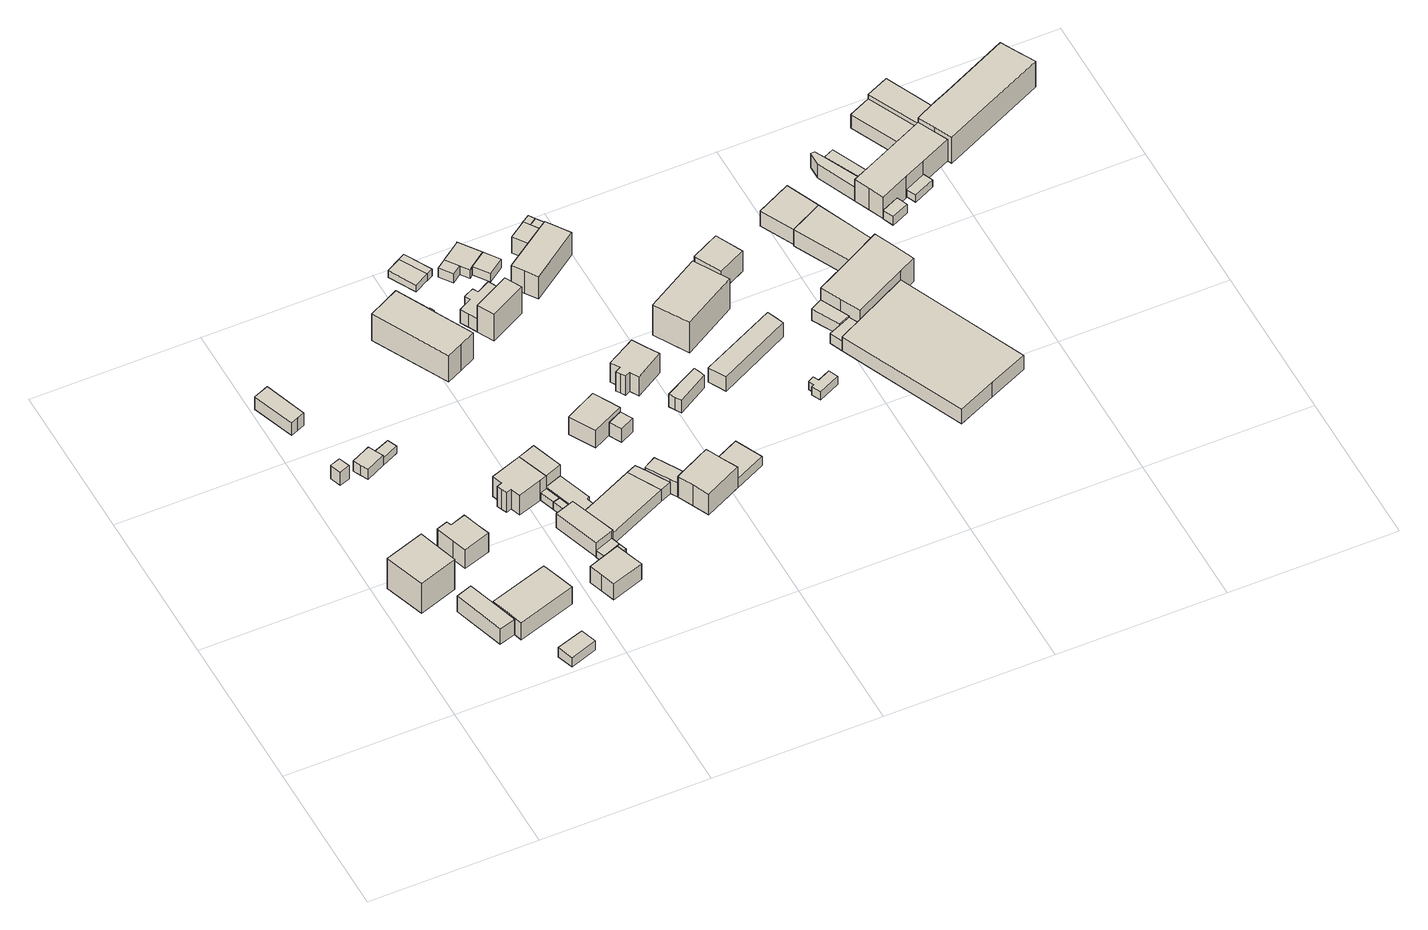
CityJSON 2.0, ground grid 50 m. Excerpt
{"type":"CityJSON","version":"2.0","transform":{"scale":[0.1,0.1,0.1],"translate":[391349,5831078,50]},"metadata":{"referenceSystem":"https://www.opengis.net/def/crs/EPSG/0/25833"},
"CityObjects":{
"building1":{"type":"Building","attributes":{"Gemeindeschluessel":"11000003","BezugspunktDach":"2200","function":"31001_1010","measuredHeight":13.01,"storeysAboveGround":2},"address":[{"country":"Germany","locality":"Berlin","thoroughfareNumber":"42","thoroughfareName":"Hauptstraße"}],"geometry":[{"type":"Solid","lod":"1","boundaries":[[[[0,1,2,3,4]],[[5,6,7,8,9]],[[5,9,4,3]],[[6,5,3,2]],[[7,6,2,1]],[[8,7,1,0]],[[9,8,0,4]]]]}]},
"building2":{"type":"Building","attributes":{"Gemeindeschluessel":"11000003","BezugspunktDach":"2200","function":"31001_2000","measuredHeight":6.68,"storeysAboveGround":2},"address":[{"country":"Germany","locality":"Berlin","thoroughfareNumber":"42 (2)","thoroughfareName":"Hauptstraße"}],"geometry":[{"type":"Solid","lod":"1","boundaries":[[[[10,11,12,13,14]],[[15,16,17,18,19]],[[15,19,14,13]],[[16,15,13,12]],[[17,16,12,11]],[[18,17,11,10]],[[19,18,10,14]]]]}]},
"building3":{"type":"Building","attributes":{"Gemeindeschluessel":"11000003","BezugspunktDach":"2200","function":"51009_1610","measuredHeight":5.37,"storeysAboveGround":0},"address":[{"country":"Germany","locality":"Berlin"}],"geometry":[{"type":"Solid","lod":"1","boundaries":[[[[20,21,22,23]],[[24,25,26,27]],[[24,27,23,22]],[[25,24,22,21]],[[26,25,21,20]],[[27,26,20,23]]]]}]},
"building4":{"type":"Building","attributes":{"Gemeindeschluessel":"11000003","BezugspunktDach":"2200","function":"31001_2000","measuredHeight":3.49,"storeysAboveGround":1},"address":[{"country":"Germany","locality":"Berlin","thoroughfareNumber":"44 (2)","thoroughfareName":"Hauptstraße"}],"geometry":[{"type":"Solid","lod":"1","boundaries":[[[[28,29,30,31]],[[32,33,34,35]],[[32,35,31,30]],[[33,32,30,29]],[[34,33,29,28]],[[35,34,28,31]]]]}]},
"building5":{"type":"Building","attributes":{"Gemeindeschluessel":"11000003","BezugspunktDach":"2200","function":"31001_2000","measuredHeight":5.67,"storeysAboveGround":1},"address":[{"country":"Germany","locality":"Berlin","thoroughfareNumber":"43 (5)","thoroughfareName":"Hauptstraße"}],"geometry":[{"type":"Solid","lod":"1","boundaries":[[[[36,37,38,39,40,41]],[[42,43,44,45,46,47]],[[42,47,41,40]],[[43,42,40,39]],[[44,43,39,38]],[[45,44,38,37]],[[46,45,37,36]],[[47,46,36,41]]]]}]},
"building6":{"type":"Building","attributes":{"Gemeindeschluessel":"11000003","BezugspunktDach":"2200","function":"31001_2000","measuredHeight":8.46,"storeysAboveGround":1},"address":[{"country":"Germany","locality":"Berlin","thoroughfareNumber":"44 (1)","thoroughfareName":"Hauptstraße"}],"geometry":[{"type":"Solid","lod":"1","boundaries":[[[[48,49,50,51,52,53]],[[54,55,56,57,58,16]],[[54,16,53,52]],[[55,54,52,51]],[[56,55,51,50]],[[57,56,50,49]],[[58,57,49,48]],[[16,58,48,53]]]]}]},
"building7":{"type":"Building","attributes":{"Gemeindeschluessel":"11000003","BezugspunktDach":"2200","function":"31001_1010","measuredHeight":10.46,"storeysAboveGround":2},"address":[{"country":"Germany","locality":"Berlin","thoroughfareNumber":"44","thoroughfareName":"Hauptstraße"}],"geometry":[{"type":"Solid","lod":"1","boundaries":[[[[59,60,61,62,63,64,65,66]],[[67,68,69,70,71,72,73,74]],[[67,74,66,65]],[[68,67,65,64]],[[69,68,64,63]],[[70,69,63,62]],[[71,70,62,61]],[[72,71,61,60]],[[73,72,60,59]],[[74,73,59,66]]]]}]},
"building8":{"type":"Building","attributes":{"Gemeindeschluessel":"11000003","BezugspunktDach":"2200","function":"31001_2000","measuredHeight":4.94,"storeysAboveGround":1},"address":[{"country":"Germany","locality":"Berlin","thoroughfareNumber":"43","thoroughfareName":"Hauptstraße"}],"geometry":[{"type":"Solid","lod":"1","boundaries":[[[[75,76,77,78,79,80,81,82]],[[83,84,85,86,87,88,89,90]],[[83,90,82,81]],[[84,83,81,80]],[[85,84,80,79]],[[86,85,79,78]],[[87,86,78,77]],[[88,87,77,76]],[[89,88,76,75]],[[90,89,75,82]]]]}]},
"building9":{"type":"Building","attributes":{"Gemeindeschluessel":"11000003","BezugspunktDach":"2200","function":"31001_2463","measuredHeight":2.65,"storeysAboveGround":1},"address":[{"country":"Germany","locality":"Berlin","thoroughfareNumber":"45","thoroughfareName":"Hauptstraße"}],"geometry":[{"type":"Solid","lod":"1","boundaries":[[[[91,92,93,94]],[[95,96,87,85]],[[95,85,94,93]],[[96,95,93,92]],[[87,96,92,91]],[[85,87,91,94]]]]}]},
"building10":{"type":"Building","attributes":{"Gemeindeschluessel":"11000003","BezugspunktDach":"2200","function":"31001_1010","measuredHeight":7.63,"storeysAboveGround":1},"address":[{"country":"Germany","locality":"Berlin","thoroughfareNumber":"46A","thoroughfareName":"Hauptstraße"}],"geometry":[{"type":"Solid","lod":"1","boundaries":[[[[97,98,99,100,101,102]],[[103,104,105,106,107,108]],[[103,108,102,101]],[[104,103,101,100]],[[105,104,100,99]],[[106,105,99,98]],[[107,106,98,97]],[[108,107,97,102]]]]}]},
"building11":{"type":"Building","attributes":{"Gemeindeschluessel":"11000003","BezugspunktDach":"2200","function":"31001_1010","measuredHeight":9.44,"storeysAboveGround":2},"address":[{"country":"Germany","locality":"Berlin","thoroughfareNumber":"46","thoroughfareName":"Hauptstraße"}],"geometry":[{"type":"Solid","lod":"1","boundaries":[[[[109,110,111,112,113,114,115,116,117,118,119]],[[120,121,122,123,124,125,126,127,128,129,130]],[[120,130,119,118]],[[121,120,118,117]],[[122,121,117,116]],[[123,122,116,115]],[[124,123,115,114]],[[125,124,114,113]],[[126,125,113,112]],[[127,126,112,111]],[[128,127,111,110]],[[129,128,110,109]],[[130,129,109,119]]]]}]},
"building12":{"type":"Building","attributes":{"Gemeindeschluessel":"11000003","BezugspunktDach":"2200","function":"31001_2000","measuredHeight":5.45,"storeysAboveGround":2},"address":[{"country":"Germany","locality":"Berlin","thoroughfareNumber":"46 (2)","thoroughfareName":"Hauptstraße"}],"geometry":[{"type":"Solid","lod":"1","boundaries":[[[[131,132,133,134,135,136,137]],[[138,139,140,141,142,143,144]],[[138,144,137,136]],[[139,138,136,135]],[[140,139,135,134]],[[141,140,134,133]],[[142,141,133,132]],[[143,142,132,131]],[[144,143,131,137]]]]}]},
"building13":{"type":"Building","attributes":{"Gemeindeschluessel":"11000003","BezugspunktDach":"2200","function":"31001_2463","measuredHeight":2.75,"storeysAboveGround":1},"address":[{"country":"Germany","locality":"Berlin","thoroughfareNumber":"46A (1)","thoroughfareName":"Hauptstraße"}],"geometry":[{"type":"Solid","lod":"1","boundaries":[[[[145,146,147,148]],[[149,150,151,152]],[[149,152,148,147]],[[150,149,147,146]],[[151,150,146,145]],[[152,151,145,148]]]]}]},
"building14":{"type":"Building","attributes":{"Gemeindeschluessel":"11000003","BezugspunktDach":"2200","function":"51009_1610","measuredHeight":2.72,"storeysAboveGround":0},"address":[{"country":"Germany","locality":"Berlin"}],"geometry":[{"type":"Solid","lod":"1","boundaries":[[[[153,154,155,146,145]],[[150,156,103,157,151]],[[150,151,145,146]],[[156,150,146,155]],[[103,156,155,154]],[[157,103,154,153]],[[151,157,153,145]]]]}]},
"building15":{"type":"Building","attributes":{"Gemeindeschluessel":"11000003","BezugspunktDach":"2200","function":"51009_1610","measuredHeight":2.8,"storeysAboveGround":0},"address":[{"country":"Germany","locality":"Berlin"}],"geometry":[{"type":"Solid","lod":"1","boundaries":[[[[158,159,160,161]],[[162,163,164,165]],[[162,165,161,160]],[[163,162,160,159]],[[164,163,159,158]],[[165,164,158,161]]]]}]},
"building16":{"type":"Building","attributes":{"Gemeindeschluessel":"11000003","BezugspunktDach":"2200","function":"31001_2000","measuredHeight":3.36,"storeysAboveGround":1},"address":[{"country":"Germany","locality":"Berlin","thoroughfareNumber":"46 (1)","thoroughfareName":"Hauptstraße"}],"geometry":[{"type":"Solid","lod":"1","boundaries":[[[[166,167,159,158]],[[163,168,169,164]],[[163,164,158,159]],[[168,163,159,167]],[[169,168,167,166]],[[164,169,166,158]]]]}]},
"building17":{"type":"Building","attributes":{"Gemeindeschluessel":"11000003","function":"31001_2000"},"address":[{"country":"Germany","locality":"Berlin","thoroughfareNumber":"48A","thoroughfareName":"Hauptstraße"}],"children":["building17-1","building17-2"]},
"building17-1":{"type":"BuildingPart","attributes":{"BezugspunktDach":"2200","measuredHeight":3.53,"storeysAboveGround":1},"parents":["building17"],"geometry":[{"type":"Solid","lod":"1","boundaries":[[[[170,171,172,173,174,175,176,177]],[[178,179,180,181,140,139,182,124]],[[179,178,176,175]],[[180,179,175,174]],[[181,180,174,173]],[[140,181,173,172]],[[139,140,172,171]],[[182,139,171,170]],[[124,182,170,177]],[[124,177,176,178]]]]}]},
"building17-2":{"type":"BuildingPart","attributes":{"BezugspunktDach":"2200","measuredHeight":9.54,"storeysAboveGround":1},"parents":["building17"],"geometry":[{"type":"MultiSurface","lod":"1","boundaries":[[[114,183,184,185,116]],[[186,187,188,189,190]],[[186,190,116,185]],[[187,186,185,184]],[[188,187,184,183]],[[177,176,178,124,189,188,183,114]],[[190,189,114,116]],[[124,178,176,177]]]}]},
"building18":{"type":"Building","attributes":{"Gemeindeschluessel":"11000003","BezugspunktDach":"2200","function":"31001_2000","measuredHeight":4.37,"storeysAboveGround":1},"address":[{"country":"Germany","locality":"Berlin","thoroughfareNumber":"48A (1)","thoroughfareName":"Hauptstraße"}],"geometry":[{"type":"Solid","lod":"1","boundaries":[[[[191,192,193,194,195]],[[196,197,198,199,200]],[[196,200,195,194]],[[197,196,194,193]],[[198,197,193,192]],[[199,198,192,191]],[[200,199,191,195]]]]}]},
"building19":{"type":"Building","attributes":{"Gemeindeschluessel":"11000003","function":"31001_1010"},"address":[{"country":"Germany","locality":"Berlin","thoroughfareNumber":"47","thoroughfareName":"Hauptstraße"}],"children":["building19-1","building19-2"]},
"building19-1":{"type":"BuildingPart","attributes":{"BezugspunktDach":"2200","measuredHeight":10.48,"storeysAboveGround":2},"parents":["building19"],"geometry":[{"type":"MultiSurface","lod":"1","boundaries":[[[201,202,203,204,205,206,207,208,209]],[[210,211,212,213,214,215,216,217,218]],[[210,218,209,208]],[[211,210,208,207]],[[212,211,207,206]],[[213,212,206,205]],[[219,220,221,222,214,213,205,204]],[[215,214,204,203],[223,224,219,222]],[[216,215,203,202]],[[217,216,202,201]],[[218,217,201,209]],[[222,221,220,219]],[[219,224,223,222]]]}]},
"building19-2":{"type":"BuildingPart","attributes":{"BezugspunktDach":"2200","measuredHeight":8.98,"storeysAboveGround":2},"parents":["building19"],"geometry":[{"type":"MultiSurface","lod":"1","boundaries":[[[224,225,226,220]],[[227,228,223,221]],[[227,221,220,226]],[[228,227,226,225]],[[223,228,225,224]],[[221,222,219,220]],[[223,224,219,222]]]}]},
"building20":{"type":"Building","attributes":{"Gemeindeschluessel":"11000003","BezugspunktDach":"2200","function":"31001_2000","measuredHeight":4.34,"storeysAboveGround":1},"address":[{"country":"Germany","locality":"Berlin","thoroughfareNumber":"48A (2)","thoroughfareName":"Hauptstraße"}],"geometry":[{"type":"Solid","lod":"1","boundaries":[[[[192,229,230,231,193]],[[232,233,234,198,197]],[[232,197,193,231]],[[233,232,231,230]],[[234,233,230,229]],[[198,234,229,192]],[[197,198,192,193]]]]}]},
"building21":{"type":"Building","attributes":{"Gemeindeschluessel":"11000003","BezugspunktDach":"2200","function":"31001_2000","measuredHeight":5.36,"storeysAboveGround":2},"address":[{"country":"Germany","locality":"Berlin","thoroughfareNumber":"48B (2)","thoroughfareName":"Hauptstraße"}],"geometry":[{"type":"Solid","lod":"1","boundaries":[[[[235,236,237,238,239]],[[240,241,242,243,244]],[[240,244,239,238]],[[241,240,238,237]],[[242,241,237,236]],[[243,242,236,235]],[[244,243,235,239]]]]}]},
"building22":{"type":"Building","attributes":{"Gemeindeschluessel":"11000003","function":"31001_1010"},"address":[{"country":"Germany","locality":"Berlin","thoroughfareNumber":"48","thoroughfareName":"Hauptstraße"}],"children":["building22-1","building22-2"]},
"building22-1":{"type":"BuildingPart","attributes":{"BezugspunktDach":"2200","measuredHeight":8.38,"storeysAboveGround":2},"parents":["building22"],"geometry":[{"type":"Solid","lod":"1","boundaries":[[[[245,246,247,248,249]],[[250,251,252,253,254]],[[250,254,249,248]],[[251,250,248,247]],[[252,251,247,246]],[[253,252,246,245],[255,256,257,252]],[[254,253,245,249]],[[256,255,252,257]]]]}]},
"building22-2":{"type":"BuildingPart","attributes":{"BezugspunktDach":"2200","measuredHeight":5.16,"storeysAboveGround":2},"parents":["building22"],"geometry":[{"type":"Solid","lod":"1","boundaries":[[[[258,259,257,256]],[[252,260,261,255]],[[260,252,257,259]],[[261,260,259,258]],[[255,261,258,256]],[[255,256,257,252]]]]}]},
"building23":{"type":"Building","attributes":{"Gemeindeschluessel":"11000003","BezugspunktDach":"2200","function":"51009_1611","measuredHeight":2.68,"storeysAboveGround":0},"address":[{"country":"Germany","locality":"Berlin"}],"geometry":[{"type":"Solid","lod":"1","boundaries":[[[[262,263,264,265]],[[266,267,268,269]],[[266,269,265,264]],[[267,266,264,263]],[[268,267,263,262]],[[269,268,262,265]]]]}]},
"building24":{"type":"Building","attributes":{"Gemeindeschluessel":"11000003","BezugspunktDach":"2200","function":"31001_2723","measuredHeight":2.7,"storeysAboveGround":1},"address":[{"country":"Germany","locality":"Berlin","thoroughfareNumber":"47E (2)","thoroughfareName":"Hauptstraße"}],"geometry":[{"type":"Solid","lod":"1","boundaries":[[[[263,270,271,264]],[[272,273,274,275]],[[272,275,264,271]],[[273,272,271,270]],[[274,273,270,263]],[[275,274,263,264]]]]}]},
"building25":{"type":"Building","attributes":{"Gemeindeschluessel":"11000003","BezugspunktDach":"2200","function":"31001_2000","measuredHeight":9.4,"storeysAboveGround":1},"address":[{"country":"Germany","locality":"Berlin","thoroughfareNumber":"48B","thoroughfareName":"Hauptstraße"}],"geometry":[{"type":"Solid","lod":"1","boundaries":[[[[276,277,278,279,280,281,282,283]],[[241,284,285,286,287,288,289,242]],[[241,242,283,282]],[[284,241,282,281]],[[285,284,281,280]],[[286,285,280,279]],[[287,286,279,278]],[[288,287,278,277]],[[289,288,277,276]],[[242,289,276,283]]]]}]},
"building26":{"type":"Building","attributes":{"Gemeindeschluessel":"11000003","BezugspunktDach":"2200","function":"31001_1010","measuredHeight":8.88,"storeysAboveGround":1},"address":[{"country":"Germany","locality":"Berlin","thoroughfareNumber":"47G","thoroughfareName":"Hauptstraße"}],"geometry":[{"type":"Solid","lod":"1","boundaries":[[[[290,291,292,293,294,295,296,297,298,299]],[[300,301,302,303,304,305,306,307,308,309]],[[300,309,299,298]],[[301,300,298,297]],[[302,301,297,296]],[[303,302,296,295]],[[304,303,295,294]],[[305,304,294,293]],[[306,305,293,292]],[[307,306,292,291]],[[308,307,291,290]],[[309,308,290,299]]]]}]},
"building27":{"type":"Building","attributes":{"Gemeindeschluessel":"11000003","BezugspunktDach":"2200","function":"31001_1010","measuredHeight":11.14,"storeysAboveGround":1},"address":[{"country":"Germany","locality":"Berlin","thoroughfareNumber":"47H","thoroughfareName":"Hauptstraße"}],"geometry":[{"type":"Solid","lod":"1","boundaries":[[[[310,311,312,313]],[[314,315,316,317]],[[314,317,313,312]],[[315,314,312,311]],[[316,315,311,310]],[[317,316,310,313]]]]}]},
"building28":{"type":"Building","attributes":{"Gemeindeschluessel":"11000003","BezugspunktDach":"2200","function":"31001_2723","measuredHeight":3.37,"storeysAboveGround":1},"address":[{"country":"Germany","locality":"Berlin","thoroughfareNumber":"47G (1)","thoroughfareName":"Hauptstraße"}],"geometry":[{"type":"Solid","lod":"1","boundaries":[[[[318,319,320,321]],[[322,323,324,325]],[[322,325,321,320]],[[323,322,320,319]],[[324,323,319,318]],[[325,324,318,321]]]]}]},
"building29":{"type":"Building","attributes":{"Gemeindeschluessel":"11000003","BezugspunktDach":"2200","function":"31001_1010","measuredHeight":3.3,"storeysAboveGround":1},"address":[{"country":"Germany","locality":"Berlin","thoroughfareNumber":"49 (3)","thoroughfareName":"Hauptstraße"}],"geometry":[{"type":"Solid","lod":"1","boundaries":[[[[319,326,327,328,329,330,331,320]],[[332,333,334,335,336,337,338,339]],[[332,339,320,331]],[[333,332,331,330]],[[334,333,330,329]],[[335,334,329,328]],[[336,335,328,327]],[[337,336,327,326]],[[338,337,326,319]],[[339,338,319,320]]]]}]},
"building30":{"type":"Building","attributes":{"Gemeindeschluessel":"11000003","BezugspunktDach":"2200","function":"31001_1010","measuredHeight":3.42,"storeysAboveGround":1},"address":[{"country":"Germany","locality":"Berlin","thoroughfareNumber":"48B (1)","thoroughfareName":"Hauptstraße"}],"geometry":[{"type":"Solid","lod":"1","boundaries":[[[[340,341,342,343,344]],[[345,346,347,348,349]],[[345,349,344,343]],[[346,345,343,342]],[[347,346,342,341]],[[348,347,341,340]],[[349,348,340,344]]]]}]},
"building31":{"type":"Building","attributes":{"Gemeindeschluessel":"11000003","BezugspunktDach":"2200","function":"31001_2463","measuredHeight":3.26,"storeysAboveGround":1},"address":[{"country":"Germany","locality":"Berlin","thoroughfareNumber":"49 (4)","thoroughfareName":"Hauptstraße"}],"geometry":[{"type":"Solid","lod":"1","boundaries":[[[[350,351,328,327]],[[335,352,353,336]],[[335,336,327,328]],[[352,335,328,351]],[[353,352,351,350]],[[336,353,350,327]]]]}]},
"building32":{"type":"Building","attributes":{"Gemeindeschluessel":"11000003","BezugspunktDach":"2200","function":"31001_1010","measuredHeight":8.2,"storeysAboveGround":2},"address":[{"country":"Germany","locality":"Berlin","thoroughfareNumber":"50","thoroughfareName":"Hauptstraße"}],"geometry":[{"type":"Solid","lod":"1","boundaries":[[[[354,355,356,357,358,359,360,361,362,363]],[[364,365,366,367,368,369,370,371,372,373]],[[364,373,363,362]],[[365,364,362,361]],[[366,365,361,360]],[[367,366,360,359]],[[368,367,359,358]],[[369,368,358,357]],[[370,369,357,356]],[[371,370,356,355]],[[372,371,355,354]],[[373,372,354,363]]]]}]},
"building33":{"type":"Building","attributes":{"Gemeindeschluessel":"11000003","BezugspunktDach":"2200","function":"31001_2000","measuredHeight":5.17,"storeysAboveGround":1},"address":[{"country":"Germany","locality":"Berlin","thoroughfareNumber":"50 (1)","thoroughfareName":"Hauptstraße"}],"geometry":[{"type":"Solid","lod":"1","boundaries":[[[[374,375,376,377,378,379]],[[380,381,382,383,384,385]],[[380,385,379,378]],[[381,380,378,377]],[[382,381,377,376]],[[383,382,376,375]],[[384,383,375,374]],[[385,384,374,379]]]]}]},
"building34":{"type":"Building","attributes":{"Gemeindeschluessel":"11000003","function":"31001_1010"},"address":[{"country":"Germany","locality":"Berlin","thoroughfareNumber":"49","thoroughfareName":"Hauptstraße"}],"children":["building34-1","building34-2"]},
"building34-1":{"type":"BuildingPart","attributes":{"BezugspunktDach":"2200","measuredHeight":10.35,"storeysAboveGround":2},"parents":["building34"],"geometry":[{"type":"MultiSurface","lod":"1","boundaries":[[[386,387,388,389,390,391,392]],[[393,394,395,396,397,398,399]],[[393,399,392,391]],[[400,401,393,391,390]],[[395,394,390,389]],[[396,395,389,388]],[[397,396,388,387]],[[398,397,387,386]],[[399,398,386,392]],[[402,394,393,401,400]]]}]},
"building34-2":{"type":"BuildingPart","attributes":{"BezugspunktDach":"2200","measuredHeight":6.12,"storeysAboveGround":2},"parents":["building34"],"geometry":[{"type":"Solid","lod":"1","boundaries":[[[[401,400,403,404]],[[405,406,407,408]],[[405,408,404,403]],[[406,405,403,400]],[[408,407,401,404]],[[407,406,400,401]]]]}]},
"building35":{"type":"Building","attributes":{"Gemeindeschluessel":"11000003","function":"31001_2723"},"address":[{"country":"Germany","locality":"Berlin","thoroughfareNumber":"51 (2)","thoroughfareName":"Hauptstraße"}],"children":["building35-1","building35-2"]},
"building35-1":{"type":"BuildingPart","attributes":{"BezugspunktDach":"2200","measuredHeight":3.07,"storeysAboveGround":1},"parents":["building35"],"geometry":[{"type":"Solid","lod":"1","boundaries":[[[[409,410,411,412,413,414]],[[415,416,417,418,419,420]],[[415,420,414,413]],[[416,415,413,412]],[[417,416,412,411]],[[418,417,411,410]],[[419,418,410,409],[421,422,409,410]],[[420,419,409,414]],[[409,422,421,410]]]]}]},
"building35-2":{"type":"BuildingPart","attributes":{"BezugspunktDach":"2200","measuredHeight":2.86,"storeysAboveGround":1},"parents":["building35"],"geometry":[{"type":"MultiSurface","lod":"1","boundaries":[[[422,421,410,409]]]}]},
"building36":{"type":"Building","attributes":{"Gemeindeschluessel":"11000003","BezugspunktDach":"2200","function":"51009_1611","measuredHeight":3.07,"storeysAboveGround":0},"address":[{"country":"Germany","locality":"Berlin"}],"geometry":[{"type":"Solid","lod":"1","boundaries":[[[[423,424,412,411]],[[416,425,426,417]],[[416,417,411,412]],[[425,416,412,424]],[[426,425,424,423]],[[417,426,423,411]]]]}]},
"building37":{"type":"Building","attributes":{"Gemeindeschluessel":"11000003","BezugspunktDach":"2200","function":"31001_1010","measuredHeight":13.26,"storeysAboveGround":2},"address":[{"country":"Germany","locality":"Berlin","thoroughfareNumber":"52","thoroughfareName":"Hauptstraße"}],"geometry":[{"type":"Solid","lod":"1","boundaries":[[[[427,428,429,430,431]],[[432,433,434,435,436]],[[432,436,431,430]],[[433,432,430,429]],[[434,433,429,428]],[[435,434,428,427]],[[436,435,427,431]]]]}]},
"building38":{"type":"Building","attributes":{"Gemeindeschluessel":"11000003","BezugspunktDach":"2200","function":"31001_1010","measuredHeight":6.35,"storeysAboveGround":1},"address":[{"country":"Germany","locality":"Berlin","thoroughfareNumber":"52A","thoroughfareName":"Hauptstraße"}],"geometry":[{"type":"Solid","lod":"1","boundaries":[[[[437,438,439,440,441]],[[442,443,444,445,446]],[[442,446,441,440]],[[443,442,440,439]],[[444,443,439,438]],[[445,444,438,437]],[[446,445,437,441]]]]}]},
"building39":{"type":"Building","attributes":{"Gemeindeschluessel":"11000003","BezugspunktDach":"2200","function":"31001_1313","measuredHeight":3,"storeysAboveGround":1},"address":[{"country":"Germany","locality":"Berlin","thoroughfareNumber":"52A (1)","thoroughfareName":"Hauptstraße"}],"geometry":[{"type":"Solid","lod":"1","boundaries":[[[[447,448,449,450,451,452,453,454]],[[455,456,457,458,459,460,461,462]],[[455,462,454,453]],[[456,455,453,452]],[[457,456,452,451]],[[458,457,451,450]],[[459,458,450,449]],[[460,459,449,448]],[[461,460,448,447]],[[462,461,447,454]]]]}]},
"building40":{"type":"Building","attributes":{"Gemeindeschluessel":"11000003","BezugspunktDach":"2200","function":"31001_1010","measuredHeight":9.23,"storeysAboveGround":2},"address":[{"country":"Germany","locality":"Berlin","thoroughfareNumber":"54","thoroughfareName":"Hauptstraße"}],"geometry":[{"type":"Solid","lod":"1","boundaries":[[[[463,464,465,466]],[[467,468,469,470]],[[467,470,466,465]],[[468,467,465,464]],[[469,468,464,463]],[[470,469,463,466]]]]}]},
"building41":{"type":"Building","attributes":{"name":"Reithalle","Gemeindeschluessel":"11000003","function":"31001_3211"},"address":[{"country":"Germany","locality":"Berlin","thoroughfareNumber":"54 (3)","thoroughfareName":"Hauptstraße"}],"children":["building41-1","building41-2","building41-3"]},
"building41-1":{"type":"BuildingPart","attributes":{"BezugspunktDach":"2200","measuredHeight":6.6,"storeysAboveGround":1},"parents":["building41"],"geometry":[{"type":"MultiSurface","lod":"1","boundaries":[[[471,472,473,474,475]],[[476,477,478,479,480]],[[476,481,482,483,480,475,474]],[[477,476,474,473]],[[478,477,473,472]],[[479,478,472,471]],[[480,479,471,475]],[[480,483,482,481]]]}]},
"building41-2":{"type":"BuildingPart","attributes":{"BezugspunktDach":"2200","measuredHeight":3.81,"storeysAboveGround":1},"parents":["building41"],"geometry":[{"type":"MultiSurface","lod":"1","boundaries":[[[483,482,484,485]],[[486,481,480,487]],[[487,485,488,489]],[[481,486,484,482]],[[487,480,483,485]],[[486,490,489,488,484,491]],[[480,492,481,482,483]]]}]},
"building41-3":{"type":"BuildingPart","attributes":{"BezugspunktDach":"2200","measuredHeight":4.67,"storeysAboveGround":1},"parents":["building41"],"geometry":[{"type":"MultiSurface","lod":"1","boundaries":[[[493,494,495,496]],[[497,486,489,498]],[[497,498,496,495]],[[486,497,495,494]],[[488,484,494,493]],[[498,489,493,496]],[[489,486,484,488]]]}]},
"building42":{"type":"Building","attributes":{"Gemeindeschluessel":"11000003","BezugspunktDach":"2200","function":"31001_2721","measuredHeight":10.88,"storeysAboveGround":1},"address":[{"country":"Germany","locality":"Berlin","thoroughfareNumber":"54 (2)","thoroughfareName":"Hauptstraße"}],"geometry":[{"type":"Solid","lod":"1","boundaries":[[[[499,500,501,502,503,504,505,506]],[[507,508,509,510,511,512,513,514]],[[507,514,506,505]],[[508,507,505,504]],[[509,508,504,503]],[[510,509,503,502]],[[511,510,502,501]],[[512,511,501,500]],[[513,512,500,499]],[[514,513,499,506]]]]}]},
"building43":{"type":"Building","attributes":{"Gemeindeschluessel":"11000003","function":"31001_2000"},"address":[{"country":"Germany","locality":"Berlin","thoroughfareNumber":"54 (1)","thoroughfareName":"Hauptstraße"}],"children":["building43-1","building43-2"]},
"building43-1":{"type":"BuildingPart","attributes":{"BezugspunktDach":"2200","measuredHeight":6.35,"storeysAboveGround":1},"parents":["building43"],"geometry":[{"type":"MultiSurface","lod":"1","boundaries":[[[515,516,517,518,519]],[[520,521,522,523,524]],[[520,524,525,526]],[[521,520,518,517]],[[522,521,517,516]],[[523,522,516,515]],[[524,523,515,519]],[[526,525,519,518]]]}]},
"building43-2":{"type":"BuildingPart","attributes":{"BezugspunktDach":"2200","measuredHeight":5.88,"storeysAboveGround":1},"parents":["building43"],"geometry":[{"type":"Solid","lod":"1","boundaries":[[[[519,518,527,528]],[[529,526,525,530]],[[529,530,528,527]],[[526,529,527,518]],[[530,525,519,528]],[[526,518,519,525]]]]}]},
"building44":{"type":"Building","attributes":{"Gemeindeschluessel":"11000003","BezugspunktDach":"2200","function":"31001_2000","measuredHeight":3.25,"storeysAboveGround":1},"address":[{"country":"Germany","locality":"Berlin","thoroughfareNumber":"56 (3)","thoroughfareName":"Hauptstraße"}],"geometry":[{"type":"Solid","lod":"1","boundaries":[[[[531,532,533,534]],[[535,536,537,538]],[[535,538,534,533]],[[536,535,533,532]],[[537,536,532,531]],[[538,537,531,534]]]]}]},
"building45":{"type":"Building","attributes":{"Gemeindeschluessel":"11000003","function":"31001_2000"},"address":[{"country":"Germany","locality":"Berlin","thoroughfareNumber":"56 (2)","thoroughfareName":"Hauptstraße"}],"children":["building45-1","building45-2","building45-3"]},
"building45-1":{"type":"BuildingPart","attributes":{"BezugspunktDach":"2200","measuredHeight":9.71,"storeysAboveGround":1},"parents":["building45"],"geometry":[{"type":"MultiSurface","lod":"1","boundaries":[[[539,540,541,542,543,544,545,546,547]],[[548,549,550,551,552,553,554,555,556]],[[548,557,558,559,560,561,556,547,546]],[[549,548,546,545]],[[550,549,545,544]],[[551,550,544,543]],[[552,551,543,542]],[[553,552,542,541]],[[554,553,541,540]],[[555,554,540,539]],[[556,555,539,547]],[[556,561,560,559]],[[559,558,557,548,562]]]}]},
"building45-2":{"type":"BuildingPart","attributes":{"BezugspunktDach":"2200","measuredHeight":5.37,"storeysAboveGround":1},"parents":["building45"],"geometry":[{"type":"MultiSurface","lod":"1","boundaries":[[[561,560,563,564,565,566]],[[567,568,569,559,556,570]],[[567,570,566,565]],[[568,567,565,564]],[[569,568,564,563]],[[570,556,561,566]],[[559,569,571,563,560]],[[572,556,559,560,561]]]}]},
"building45-3":{"type":"BuildingPart","attributes":{"BezugspunktDach":"2200","measuredHeight":5.51,"storeysAboveGround":1},"parents":["building45"],"geometry":[{"type":"MultiSurface","lod":"1","boundaries":[[[558,557,573,574]],[[575,548,559,569]],[[575,569,574,573]],[[548,575,573,557]],[[559,548,557,558]],[[569,563,560,558,574]],[[559,560,563,569]]]}]},
"building46":{"type":"Building","attributes":{"Gemeindeschluessel":"11000003","BezugspunktDach":"2200","function":"31001_2000","measuredHeight":2.78,"storeysAboveGround":1},"address":[{"country":"Germany","locality":"Berlin","thoroughfareNumber":"56 (4)","thoroughfareName":"Hauptstraße"}],"geometry":[{"type":"Solid","lod":"1","boundaries":[[[[576,577,578,579]],[[580,581,582,583]],[[580,583,579,578]],[[581,580,578,577]],[[582,581,577,576]],[[583,582,576,579]]]]}]},
"building47":{"type":"Building","attributes":{"Gemeindeschluessel":"11000003","BezugspunktDach":"2200","function":"31001_2000","measuredHeight":5.23,"storeysAboveGround":1},"address":[{"country":"Germany","locality":"Berlin","thoroughfareNumber":"56 (1)","thoroughfareName":"Hauptstraße"}],"geometry":[{"type":"Solid","lod":"1","boundaries":[[[[584,585,586,587]],[[588,589,590,591]],[[588,591,587,586]],[[589,588,586,585]],[[590,589,585,584]],[[591,590,584,587]]]]}]},
"building48":{"type":"Building","attributes":{"Gemeindeschluessel":"11000003","BezugspunktDach":"2200","function":"31001_2000","measuredHeight":8.74,"storeysAboveGround":1},"address":[{"country":"Germany","locality":"Berlin","thoroughfareNumber":"58 (1)","thoroughfareName":"Hauptstraße"}],"geometry":[{"type":"Solid","lod":"1","boundaries":[[[[592,593,594,595]],[[596,597,589,588]],[[596,588,595,594]],[[597,596,594,593]],[[589,597,593,592]],[[588,589,592,595]]]]}]},
"building49":{"type":"Building","attributes":{"Gemeindeschluessel":"11000003","BezugspunktDach":"2200","function":"31001_2000","measuredHeight":11.74,"storeysAboveGround":1},"address":[{"country":"Germany","locality":"Berlin","thoroughfareNumber":"58 (2)","thoroughfareName":"Hauptstraße"}],"geometry":[{"type":"Solid","lod":"1","boundaries":[[[[598,599,600,601,602,603,604,605]],[[606,607,608,609,610,611,612,613]],[[606,613,605,604]],[[607,606,604,603]],[[608,607,603,602]],[[609,608,602,601]],[[610,609,601,600]],[[611,610,600,599]],[[612,611,599,598]],[[613,612,598,605]]]]}]}
},
"vertices":[
[77,351,133],[192,390,133],[173,449,133],[154,509,133],[36,470,133],[154,509,18],[173,449,18],[192,390,18],[77,351,18],[36,470,18],
[211,160,79],[260,174,79],[236,251,79],[210,331,79],[162,314,79],[210,331,20],[236,251,20],[260,174,20],[211,160,20],[162,314,20],
[87,851,72],[118,862,72],[106,895,72],[75,885,72],[106,895,21],[118,862,21],[87,851,21],[75,885,21],
[345,6,53],[426,33,53],[410,81,53],[328,55,53],[410,81,18],[426,33,18],[345,6,18],[328,55,18],
[52,1068,69],[74,1076,69],[96,1085,69],[52,1212,69],[29,1203,69],[7,1194,69],[29,1203,21],[52,1212,21],[96,1085,21],[74,1076,21],[52,1068,21],[7,1194,21],
[252,200,85],[268,150,85],[443,206,85],[427,256,85],[410,306,85],[236,251,85],[410,306,20],[427,256,20],[443,206,20],[268,150,20],[252,200,20],
[235,486,91],[249,443,91],[330,470,91],[316,512,91],[302,555,91],[255,539,91],[250,553,91],[217,542,91],[250,553,19],[255,539,19],[302,555,19],[316,512,19],[330,470,19],[249,443,19],[235,486,19],[217,542,19],
[151,862,58],[162,839,58],[219,867,58],[209,889,58],[205,897,58],[198,911,58],[184,905,58],[140,884,58],[184,905,20],[198,911,20],[205,897,20],[209,889,20],[219,867,20],[162,839,20],[151,862,20],[140,884,20],
[219,867,47],[270,891,47],[258,919,47],[205,897,47],[258,919,20],[270,891,20],
[533,213,81],[547,171,81],[644,204,81],[629,246,81],[615,288,81],[519,254,81],[615,288,20],[629,246,20],[644,204,20],[547,171,20],[533,213,20],[519,254,20],
[427,590,97],[434,574,97],[450,579,97],[460,550,97],[532,574,97],[552,581,97],[536,627,97],[519,674,97],[427,641,97],[438,610,97],[421,604,97],[438,610,21],[427,641,21],[519,674,21],[536,627,21],[552,581,21],[532,574,21],[460,550,21],[450,579,21],[434,574,21],[427,590,21],[421,604,21],
[573,328,75],[628,349,75],[632,350,75],[597,452,75],[584,488,75],[564,481,75],[526,468,75],[564,481,21],[584,488,21],[597,452,21],[632,350,21],[628,349,21],[573,328,21],[526,468,21],
[583,301,47],[637,321,47],[628,349,47],[573,328,47],[628,349,20],[637,321,20],[583,301,20],[573,328,20],
[591,280,47],[615,288,47],[645,298,47],[645,298,20],[591,280,20],
[547,529,50],[568,535,50],[552,581,50],[532,574,50],[552,581,22],[568,535,22],[547,529,22],[532,574,22],
[564,481,50],[584,488,50],[584,488,22],[564,481,22],
[568,535,56],[584,488,56],[597,452,56],[637,470,56],[629,495,56],[637,499,56],[603,600,56],[552,581,56],[603,600,21],[637,499,21],[629,495,21],[637,470,21],[568,535,21],
[603,600,97],[587,646,97],[571,693,97],[571,693,20],[587,646,20],[603,600,20],[552,581,20],[519,674,20],
[632,350,63],[814,432,63],[762,528,63],[637,470,63],[597,452,63],[637,470,19],[762,528,19],[814,432,19],[632,350,19],[597,452,19],
[503,1056,123],[550,1079,123],[596,1102,123],[531,1229,123],[528,1236,123],[482,1326,123],[441,1306,123],[435,1303,123],[388,1279,123],[435,1303,23],[441,1306,23],[482,1326,23],[528,1236,23],[531,1229,23],[596,1102,23],[550,1079,23],[503,1056,23],[388,1279,23],[531,1229,115],[528,1236,115],[528,1236,25],[531,1229,25],[535,1222,25],[535,1222,115],
[544,1226,115],[537,1239,115],[537,1239,25],[544,1226,25],
[847,446,63],[807,515,63],[791,541,63],[791,541,19],[807,515,19],[847,446,19],
[847,446,74],[859,426,74],[897,445,74],[844,535,74],[807,515,74],[844,535,21],[897,445,21],[859,426,21],[847,446,21],[807,515,21],
[743,675,91],[836,720,91],[815,759,91],[794,798,91],[701,750,91],[794,798,24],[815,759,24],[836,720,24],[743,675,24],[701,750,24],[793,699,24],[793,699,75],[836,720,75],
[812,663,75],[855,684,75],[855,684,24],[812,663,24],
[569,1382,49],[612,1406,49],[569,1485,49],[526,1462,49],[569,1485,23],[612,1406,23],[569,1382,23],[526,1462,23],
[631,1416,49],[588,1496,49],[588,1496,22],[631,1416,22],[612,1406,22],[569,1485,22],
[881,380,100],[903,333,100],[1013,387,100],[990,433,100],[974,467,100],[967,480,100],[897,445,100],[859,426,100],[967,480,21],[974,467,21],[990,433,21],[1013,387,21],[903,333,21],[881,380,21],
[636,1208,75],[648,1184,75],[757,1241,75],[744,1265,75],[732,1289,75],[692,1268,75],[684,1284,75],[654,1269,75],[663,1253,75],[623,1232,75],[663,1253,24],[654,1269,24],[684,1284,24],[692,1268,24],[732,1289,24],[744,1265,24],[757,1241,24],[648,1184,24],[636,1208,24],[623,1232,24],
[674,1135,124],[782,1192,124],[757,1241,124],[648,1184,124],[757,1241,23],[782,1192,23],[674,1135,23],[648,1184,23],
[670,1367,58],[697,1387,58],[670,1424,58],[643,1404,58],[670,1424,24],[697,1387,24],[670,1367,24],[643,1404,24],
[715,1362,58],[726,1371,58],[773,1404,58],[728,1466,58],[726,1464,58],[673,1426,58],[673,1426,25],[726,1464,25],[728,1466,25],[773,1404,25],[726,1371,25],[715,1362,25],[697,1387,25],[670,1424,25],
[1013,387,54],[1106,431,54],[1068,511,54],[1014,485,54],[974,467,54],[1014,485,20],[1068,511,20],[1106,431,20],[1013,387,20],[974,467,20],
[758,1327,58],[805,1360,58],[805,1360,25],[758,1327,25],
[888,824,95],[897,811,95],[912,819,95],[927,794,95],[1012,844,95],[989,882,95],[967,920,95],[881,872,95],[897,845,95],[880,836,95],[897,845,22],[881,872,22],[967,920,22],[989,882,22],[1012,844,22],[927,794,22],[912,819,22],[897,811,22],[888,824,22],[880,836,22],
[989,707,71],[999,689,71],[1092,744,71],[1086,761,71],[1079,778,71],[979,724,71],[1079,778,23],[1086,761,23],[1092,744,23],[999,689,23],[989,707,23],[979,724,23],
[823,1259,101],[847,1225,101],[994,1328,101],[971,1362,101],[948,1395,101],[898,1360,101],[800,1292,101],[898,1360,16],[948,1395,16],[971,1362,16],[994,1328,16],[847,1225,16],[823,1259,16],[800,1292,16],[948,1395,66],[898,1360,66],[948,1395,49],
[912,1448,66],[861,1413,66],[912,1448,5],[948,1395,5],[898,1360,5],[861,1413,5],
[912,1448,57],[915,1444,57],[922,1434,57],[949,1452,57],[937,1470,57],[909,1452,57],[937,1470,26],[949,1452,26],[922,1434,26],[915,1444,26],[912,1448,26],[909,1452,26],[915,1444,28],[912,1448,28],
[955,1388,57],[981,1406,57],[981,1406,26],[955,1388,26],
[1113,872,139],[1275,967,139],[1246,1017,139],[1217,1067,139],[1054,972,139],[1217,1067,23],[1246,1017,23],[1275,967,23],[1113,872,23],[1054,972,23],
[1139,710,74],[1358,818,74],[1348,844,74],[1338,870,74],[1111,761,74],[1338,870,20],[1348,844,20],[1358,818,20],[1139,710,20],[1111,761,20],
[1348,578,45],[1413,608,45],[1401,637,45],[1363,618,45],[1355,635,45],[1337,626,45],[1343,609,45],[1335,605,45],[1343,609,15],[1337,626,15],[1355,635,15],[1363,618,15],[1401,637,15],[1413,608,15],[1348,578,15],[1335,605,15],
[1283,1034,98],[1366,1075,98],[1327,1155,98],[1245,1114,98],[1327,1155,21],[1366,1075,21],[1283,1034,21],[1245,1114,21],
[1641,341,67],[1756,392,67],[1872,443,67],[1704,827,67],[1477,712,67],[1704,827,13],[1872,443,13],[1756,392,13],[1641,341,13],[1477,712,13],[1546,747,13],[1546,747,51],[1477,712,51],
[1530,780,51],[1461,750,51],[1530,780,13],[1461,750,13],[1496,765,51],[1496,765,13],[1521,776,13],[1530,780,44],[1483,715,13],
[1496,765,56],[1530,780,56],[1489,864,56],[1454,845,56],[1489,864,13],[1454,845,13],
[1518,805,101],[1546,747,101],[1704,827,101],[1754,852,101],[1728,914,101],[1701,975,101],[1616,930,101],[1489,864,101],[1616,930,12],[1701,975,12],[1728,914,12],[1754,852,12],[1704,827,12],[1546,747,12],[1518,805,12],[1489,864,12],
[1616,930,76],[1701,975,76],[1689,1004,76],[1625,1153,76],[1529,1104,76],[1625,1153,13],[1689,1004,13],[1701,975,13],[1616,930,13],[1529,1104,13],[1529,1104,18],[1625,1153,18],
[1582,1252,76],[1480,1202,76],[1582,1252,18],[1480,1202,18],
[1793,1052,50],[1845,1075,50],[1831,1108,50],[1779,1084,50],[1831,1108,17],[1845,1075,17],[1793,1052,17],[1779,1084,17],
[1760,1129,99],[1779,1084,99],[1866,1124,99],[1929,1153,99],[2021,1195,99],[2000,1240,99],[1979,1285,99],[1798,1201,99],[1740,1174,99],[1798,1201,18],[1979,1285,18],[2000,1240,18],[2021,1195,18],[1929,1153,18],[1866,1124,18],[1779,1084,18],[1760,1129,18],[1740,1174,18],[1798,1201,74],[1770,1188,74],[1770,1188,18],[1770,1188,72],[1740,1174,72],[1797,1201,18],
[1716,1303,72],[1702,1332,72],[1690,1332,72],[1690,1289,72],[1690,1332,18],[1702,1332,18],[1716,1303,18],[1690,1289,18],[1716,1303,56],[1740,1174,69],
[1746,1316,74],[1716,1303,74],[1746,1316,18],
[1879,1095,51],[1942,1124,51],[1929,1153,51],[1866,1124,51],[1929,1153,23],[1942,1124,23],[1879,1095,23],[1866,1124,23],
[1913,1255,78],[1979,1285,78],[1908,1435,78],[1843,1405,78],[1908,1435,26],[1979,1285,26],[1913,1255,26],[1843,1405,26],
[1979,1285,95],[2043,1316,95],[1975,1465,95],[1908,1435,95],[1975,1465,26],[2043,1316,26],
[2003,1234,116],[2027,1183,116],[2343,1331,116],[2316,1381,116],[2290,1431,116],[2086,1335,116],[2043,1316,116],[1979,1285,116],[2043,1316,17],[2086,1335,17],[2290,1431,17],[2316,1381,17],[2343,1331,17],[2027,1183,17],[2003,1234,17],[1979,1285,17]
]}
